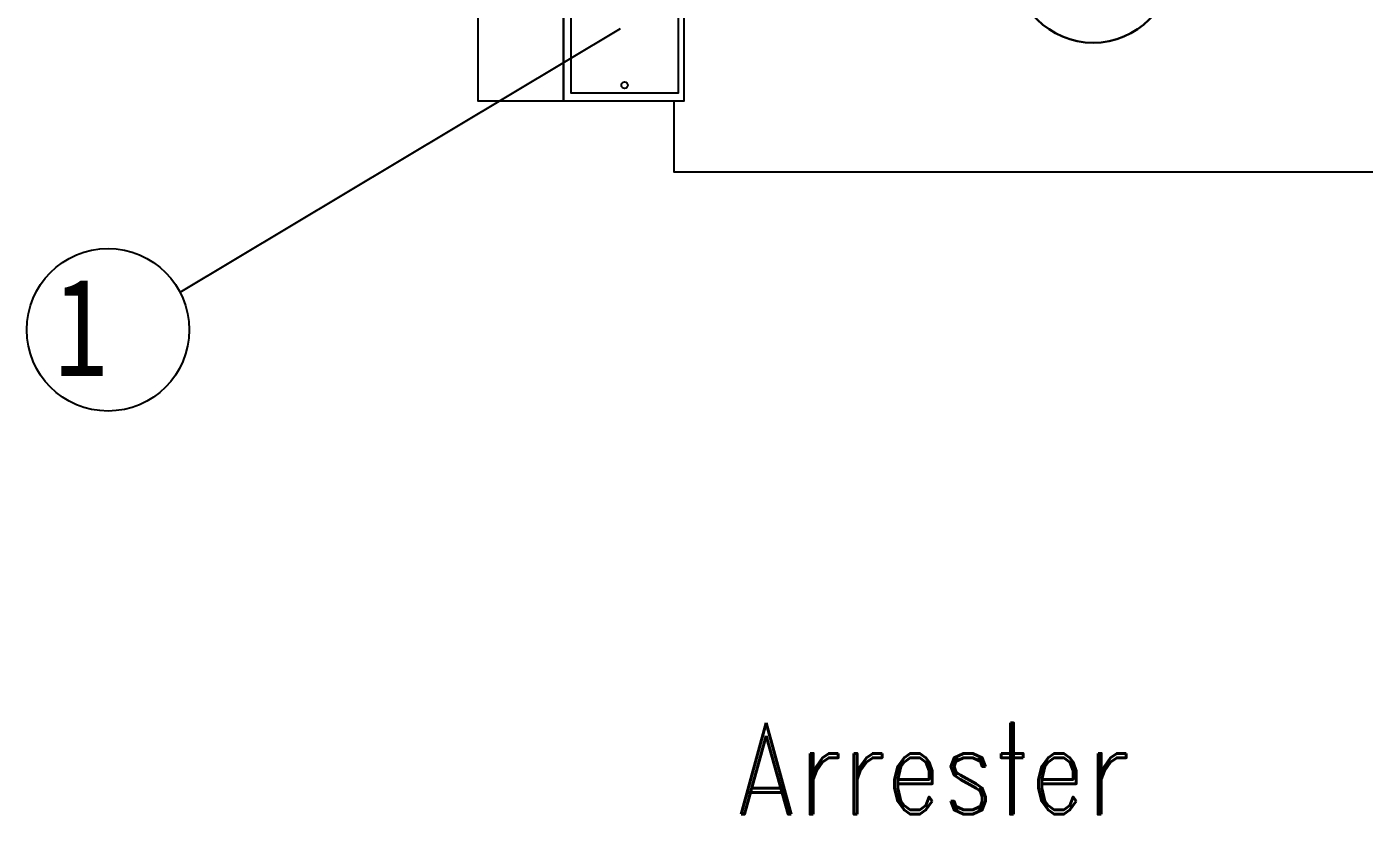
# Model space of a CAD drawing. Header units: millimetres. Extents: x 14764 to 276930, y -11609 to 135619.
# Drawn here: x 271162 to 271821, y 131696 to 132084 of the extents above; entities that cross this region are included whole.
import ezdxf

# ---------------------------------------------------------------- set-up
doc = ezdxf.new("R2010")
doc.units = ezdxf.units.MM
doc.header["$LTSCALE"] = 23.1
doc.layers.get('0').update_dxf_attribs({"linetype": 'CONTINUOUS'})
doc.styles.get("Standard").update_dxf_attribs({"font": 'txt', "width": 0.8})
doc.styles.add('数字与字母', font='romand.shx', dxfattribs={"width": 0.8})

msp = doc.modelspace()

# ---------------------------------------------------------------- linework, layer by layer
at = {"color": 0, "linetype": 'ByBlock', "lineweight": 25}
msp.add_line((271426.8132, 132139.1125), (271426.8132, 132047.6725), dxfattribs=at)
at = {"color": 1}
msp.add_line((271237.7821, 131953.5884), (271454.9069, 132083.5355), dxfattribs=at)
at = {"color": 0, "linetype": 'ByBlock', "lineweight": 25, "ltscale": 0.5}
msp.add_lwpolyline([(271891.2428, 132550.9603), (271891.2428, 132012.7416), (271481.2428, 132012.7416), (271481.2428, 132047.6725)], dxfattribs=at)
at = {"color": 0, "linetype": 'ByBlock', "lineweight": 25}
msp.add_lwpolyline([(271471.0532, 132047.6725), (271384.6532, 132047.6725), (271384.6532, 132139.1125), (271471.0532, 132139.1125)], dxfattribs=at)
for points in [[(271426.8132, 132139.1125), (271486.1091, 132139.1125), (271486.1091, 132047.6725), (271426.8132, 132047.6725)], [(271430.5207, 132135.8319), (271483.2241, 132135.8319), (271483.2241, 132051.6044), (271430.5207, 132051.6044)]]:
    msp.add_lwpolyline(points, close=True, dxfattribs=at)
at = {"linetype": 'Continuous', "lineweight": 30}
msp.add_circle((271687.7668, 132115.4368), 38.9306, dxfattribs=at)
at = {"color": 0, "linetype": 'ByBlock', "lineweight": 25}
msp.add_circle((271456.8724, 132055.6044), 1.6, dxfattribs=at)
at = {"color": 1}
msp.add_circle((271202.267, 131935.0974), 40.0405, dxfattribs=at)

# ---------------------------------------------------------------- texts
at = {"color": 0, "linetype": 'ByBlock', "lineweight": 25, "ltscale": 0.5, "style": '数字与字母', "width": 0.8}
msp.add_text('Arrester', height=45, dxfattribs=at).set_placement((271511.2418, 131696.4392))
at = {"color": 3, "linetype": 'Continuous', "insert": (271202.2438, 131960.6796), "char_height": 48.384, "width": 38.7072, "attachment_point": 3, "line_spacing_factor": 0.9}
msp.add_mtext('1', dxfattribs=at)

doc.saveas('drawing.dxf')
